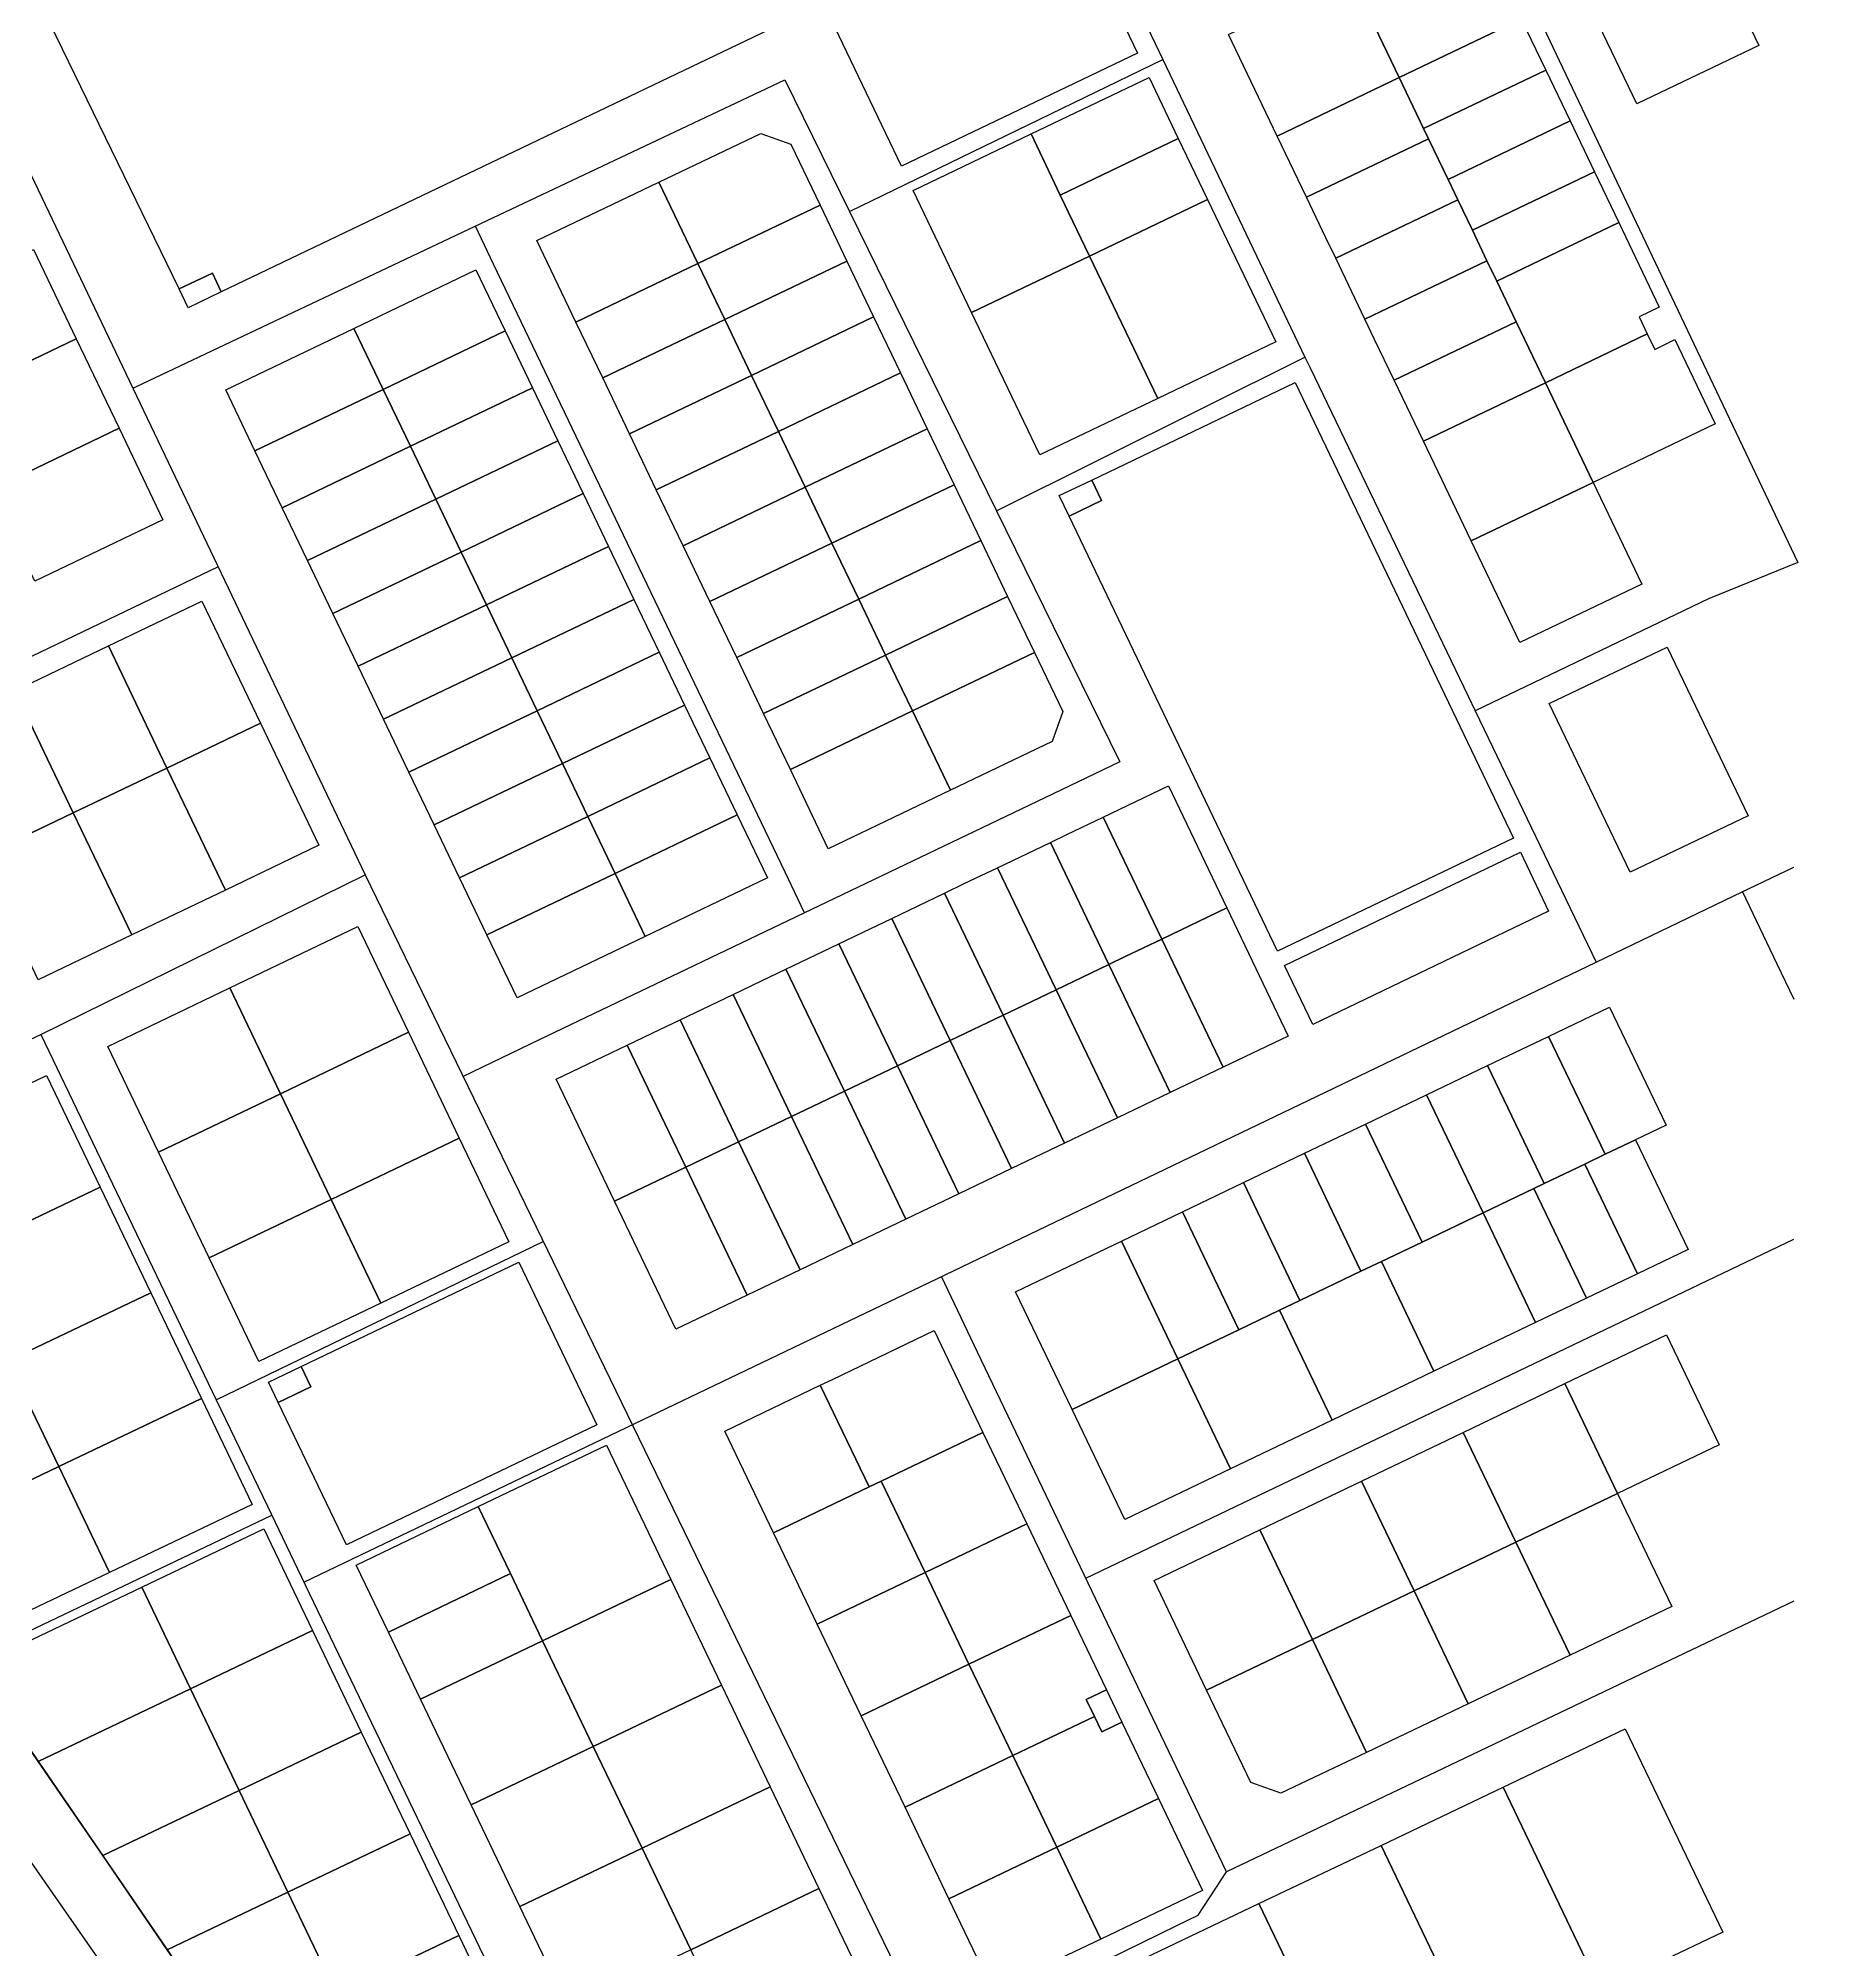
# Model space of a CAD drawing. Header units: metres. Extents: x -686 to 1359326, y 0 to 5497342.
# Drawn here: x 680423.7 to 680817.1, y 2748535.6 to 2748959.4 of the extents above; entities that cross this region are included whole.
import ezdxf
from ezdxf import colors
from ezdxf.entities.mleader import LeaderData, LeaderLine
from ezdxf.math import Vec2, Vec3

# ---------------------------------------------------------------- set-up
doc = ezdxf.new("R2010")
doc.units = ezdxf.units.M
doc.header["$LTSCALE"] = 5
for name, color, linetype in [('00_XREF_MON_EIT SUPPORT', 7, 'Continuous'), ('00_XREF_MON_SHRUBS', 7, 'Continuous'), ('00_XREF_MON_URBAN CONTEXT', 7, 'Continuous'), ('XREF_MON_EIT SUPPORT$0$L-Límite Parcela', 5, 'Continuous'), ('XREF_MON_URBAN CONTEXT$0$Parcel', 7, 'Continuous'), ('XREF_MON_URBAN CONTEXT$0$Streets', 7, 'Continuous'), ('XREF_MON_URBAN CONTEXT$0$XREF_MON_EIT SUPPORT', 7, 'Continuous')]:
    doc.layers.add(name, color=color, linetype=linetype)
doc.layers.add('XREF_MON_SFT_SHRUBS$0$00-Signage', color=7, linetype='Continuous', lineweight=0)
doc.styles.add('XREF_MON_SFT_SHRUBS$0$TER-200', font='ARIALN.TTF', dxfattribs={"height": 1})

# ---------------------------------------------------------------- blocks, each defined once
blk = doc.blocks.new('XREF_MON_EIT SUPPORT')
at = {"layer": 'XREF_MON_EIT SUPPORT$0$L-Límite Parcela'}
blk.add_lwpolyline([(680527.41, 2748488.29), (680499.75, 2748475.09), (680492.42, 2748477.06), (680361.42, 2748668.36), (680348.65, 2748687.01), (680350.33, 2748693.3)], dxfattribs=at)
blk = doc.blocks.new('XREF_MON_URBAN CONTEXT')
at = {"layer": 'XREF_MON_URBAN CONTEXT$0$Parcel'}
for points in [[(680464.27, 2748903.13), (680462.36, 2748907.26), (680454.95, 2748903.83), (680426.41, 2748962.61), (680620.3, 2749055.51), (680650.55, 2748992.38), (680464.27, 2748903.13)], [(680667.38, 2748956.09), (680615.07, 2748931.03), (680600.38, 2748961.69), (680652.69, 2748986.75), (680667.38, 2748956.09)], [(680805.17, 2748957.8), (680778.11, 2748944.83), (680766.88, 2748968.28), (680793.94, 2748981.24), (680805.17, 2748957.8)], [(680752.49, 2748963.6), (680725.43, 2748950.64), (680720.03, 2748961.91), (680747.09, 2748974.88), (680752.49, 2748963.6)], [(680720.03, 2748961.91), (680725.43, 2748950.64), (680698.38, 2748937.68), (680687.58, 2748960.22), (680714.63, 2748973.19), (680720.03, 2748961.91)], [(680757.89, 2748952.33), (680730.84, 2748939.37), (680725.43, 2748950.64), (680752.49, 2748963.6), (680757.89, 2748952.33)], [(680763.29, 2748941.06), (680736.24, 2748928.09), (680731.92, 2748937.11), (680730.84, 2748939.37), (680757.89, 2748952.33), (680763.29, 2748941.06)], [(680676.45, 2748937.15), (680650.3, 2748924.62), (680643.82, 2748938.15), (680669.97, 2748950.68), (680676.45, 2748937.15)], [(680730.84, 2748939.37), (680731.92, 2748937.11), (680704.86, 2748924.15), (680698.38, 2748937.68), (680725.43, 2748950.64), (680730.84, 2748939.37)], [(680768.69, 2748929.78), (680741.64, 2748916.82), (680738.4, 2748923.58), (680736.24, 2748928.09), (680763.29, 2748941.06), (680768.69, 2748929.78)], [(680597.04, 2748922.39), (680569.98, 2748909.42), (680561.34, 2748927.46), (680583.89, 2748938.26), (680590.56, 2748935.91), (680597.04, 2748922.39)], [(680650.3, 2748924.62), (680656.78, 2748911.09), (680630.63, 2748898.56), (680617.67, 2748925.62), (680643.82, 2748938.15), (680650.3, 2748924.62)], [(680682.93, 2748923.62), (680656.78, 2748911.09), (680650.3, 2748924.62), (680676.45, 2748937.15), (680682.93, 2748923.62)], [(680736.24, 2748928.09), (680738.4, 2748923.58), (680711.34, 2748910.62), (680709.18, 2748915.13), (680704.86, 2748924.15), (680731.92, 2748937.11), (680736.24, 2748928.09)], [(680569.98, 2748909.42), (680542.93, 2748896.46), (680534.29, 2748914.5), (680561.34, 2748927.46), (680569.98, 2748909.42)], [(680774.09, 2748918.51), (680747.04, 2748905.55), (680744.88, 2748910.06), (680741.64, 2748916.82), (680768.69, 2748929.78), (680774.09, 2748918.51)], [(680602.98, 2748909.99), (680575.92, 2748897.02), (680569.98, 2748909.42), (680597.04, 2748922.39), (680602.98, 2748909.99)], [(680671.91, 2748879.53), (680656.78, 2748911.09), (680682.93, 2748923.62), (680698.06, 2748892.06), (680671.91, 2748879.53)], [(680741.64, 2748916.82), (680744.88, 2748910.06), (680717.82, 2748897.09), (680711.34, 2748910.62), (680738.4, 2748923.58), (680741.64, 2748916.82)], [(680783.08, 2748899.76), (680778.6, 2748897.61), (680780.42, 2748893.82), (680757.84, 2748883), (680751.36, 2748896.53), (680747.04, 2748905.55), (680774.09, 2748918.51), (680783.08, 2748899.76)], [(680432.16, 2748892.73), (680403.76, 2748879.12), (680394.25, 2748898.96), (680422.66, 2748912.57), (680432.16, 2748892.73)], [(680608.92, 2748897.59), (680581.86, 2748884.62), (680575.92, 2748897.02), (680602.98, 2748909.99), (680608.92, 2748897.59)], [(680671.91, 2748879.53), (680645.75, 2748867), (680630.63, 2748898.56), (680656.78, 2748911.09), (680671.91, 2748879.53)], [(680747.04, 2748905.55), (680751.36, 2748896.53), (680724.3, 2748883.57), (680719.98, 2748892.59), (680717.82, 2748897.09), (680744.88, 2748910.06), (680747.04, 2748905.55)], [(680464.27, 2748903.13), (680456.98, 2748899.64), (680454.95, 2748903.83), (680462.36, 2748907.26), (680464.27, 2748903.13)], [(680527.24, 2748894.49), (680500.18, 2748881.53), (680493.7, 2748895.05), (680520.76, 2748908.02), (680527.24, 2748894.49)], [(680575.92, 2748897.02), (680548.87, 2748884.06), (680542.93, 2748896.46), (680569.98, 2748909.42), (680575.92, 2748897.02)], [(680581.86, 2748884.62), (680554.81, 2748871.66), (680548.87, 2748884.06), (680575.92, 2748897.02), (680581.86, 2748884.62)], [(680614.86, 2748885.19), (680587.81, 2748872.22), (680581.86, 2748884.62), (680608.92, 2748897.59), (680614.86, 2748885.19)], [(680441.67, 2748872.89), (680413.26, 2748859.28), (680403.76, 2748879.12), (680432.16, 2748892.73), (680441.67, 2748872.89)], [(680500.18, 2748881.53), (680471.78, 2748867.91), (680465.3, 2748881.44), (680493.7, 2748895.05), (680500.18, 2748881.53)], [(680533.29, 2748881.86), (680506.23, 2748868.9), (680500.18, 2748881.53), (680527.24, 2748894.49), (680533.29, 2748881.86)], [(680757.84, 2748883), (680730.79, 2748870.04), (680724.3, 2748883.57), (680751.36, 2748896.53), (680757.84, 2748883)], [(680786.52, 2748892.57), (680795.48, 2748873.87), (680768.43, 2748860.91), (680757.84, 2748883), (680780.42, 2748893.82), (680782.06, 2748890.4), (680786.52, 2748892.57)], [(680587.81, 2748872.22), (680560.75, 2748859.26), (680554.81, 2748871.66), (680581.86, 2748884.62), (680587.81, 2748872.22)], [(680620.8, 2748872.79), (680593.75, 2748859.82), (680587.81, 2748872.22), (680614.86, 2748885.19), (680620.8, 2748872.79)], [(680506.23, 2748868.9), (680477.83, 2748855.29), (680471.78, 2748867.91), (680500.18, 2748881.53), (680506.23, 2748868.9)], [(680538.91, 2748870.14), (680511.85, 2748857.18), (680506.23, 2748868.9), (680533.29, 2748881.86), (680538.91, 2748870.14)], [(680652.25, 2748853.44), (680659.46, 2748856.89), (680657.3, 2748861.41), (680702.38, 2748883.04), (680750.77, 2748782.04), (680698.47, 2748756.98), (680652.25, 2748853.44)], [(680768.43, 2748860.91), (680741.37, 2748847.95), (680730.79, 2748870.04), (680757.84, 2748883), (680768.43, 2748860.91)], [(680422.98, 2748838.99), (680413.26, 2748859.28), (680441.67, 2748872.89), (680451.39, 2748852.6), (680422.98, 2748838.99)], [(680593.75, 2748859.82), (680566.69, 2748846.86), (680560.75, 2748859.26), (680587.81, 2748872.22), (680593.75, 2748859.82)], [(680626.74, 2748860.39), (680599.69, 2748847.42), (680593.75, 2748859.82), (680620.8, 2748872.79), (680626.74, 2748860.39)], [(680511.85, 2748857.18), (680483.44, 2748843.57), (680477.83, 2748855.29), (680506.23, 2748868.9), (680511.85, 2748857.18)], [(680544.52, 2748858.42), (680517.47, 2748845.45), (680511.85, 2748857.18), (680538.91, 2748870.14), (680544.52, 2748858.42)], [(680599.69, 2748847.42), (680572.63, 2748834.46), (680566.69, 2748846.86), (680593.75, 2748859.82), (680599.69, 2748847.42)], [(680632.68, 2748847.99), (680605.63, 2748835.02), (680599.69, 2748847.42), (680626.74, 2748860.39), (680632.68, 2748847.99)], [(680652.25, 2748853.44), (680650.08, 2748857.96), (680657.3, 2748861.41), (680659.46, 2748856.89), (680652.25, 2748853.44)], [(680779.23, 2748838.36), (680752.18, 2748825.4), (680741.37, 2748847.95), (680768.43, 2748860.91), (680779.23, 2748838.36)], [(680517.47, 2748845.45), (680489.06, 2748831.84), (680483.44, 2748843.57), (680511.85, 2748857.18), (680517.47, 2748845.45)], [(680550.14, 2748846.69), (680523.09, 2748833.73), (680517.47, 2748845.45), (680544.52, 2748858.42), (680550.14, 2748846.69)], [(680555.76, 2748834.97), (680528.7, 2748822), (680523.09, 2748833.73), (680550.14, 2748846.69), (680555.76, 2748834.97)], [(680605.63, 2748835.02), (680578.58, 2748822.06), (680572.63, 2748834.46), (680599.69, 2748847.42), (680605.63, 2748835.02)], [(680638.63, 2748835.59), (680611.57, 2748822.62), (680605.63, 2748835.02), (680632.68, 2748847.99), (680638.63, 2748835.59)], [(680523.09, 2748833.73), (680494.68, 2748820.12), (680489.06, 2748831.84), (680517.47, 2748845.45), (680523.09, 2748833.73)], [(680473, 2748807.51), (680452.25, 2748797.57), (680439.29, 2748824.63), (680460.03, 2748834.57), (680473, 2748807.51)], [(680528.7, 2748822), (680500.3, 2748808.39), (680494.68, 2748820.12), (680523.09, 2748833.73), (680528.7, 2748822)], [(680561.38, 2748823.24), (680534.32, 2748810.28), (680528.7, 2748822), (680555.76, 2748834.97), (680561.38, 2748823.24)], [(680611.57, 2748822.62), (680584.52, 2748809.66), (680578.58, 2748822.06), (680605.63, 2748835.02), (680611.57, 2748822.62)], [(680644.57, 2748823.19), (680617.51, 2748810.22), (680611.57, 2748822.62), (680638.63, 2748835.59), (680644.57, 2748823.19)], [(680452.25, 2748797.57), (680431.51, 2748787.64), (680418.55, 2748814.69), (680439.29, 2748824.63), (680452.25, 2748797.57)], [(680534.32, 2748810.28), (680505.91, 2748796.67), (680500.3, 2748808.39), (680528.7, 2748822), (680534.32, 2748810.28)], [(680566.99, 2748811.52), (680539.94, 2748798.56), (680534.32, 2748810.28), (680561.38, 2748823.24), (680566.99, 2748811.52)], [(680617.51, 2748810.22), (680590.46, 2748797.26), (680584.52, 2748809.66), (680611.57, 2748822.62), (680617.51, 2748810.22)], [(680625.94, 2748792.64), (680617.51, 2748810.22), (680644.57, 2748823.19), (680650.83, 2748810.11), (680648.48, 2748803.44), (680625.94, 2748792.64)], [(680802.74, 2748786.98), (680776.59, 2748774.45), (680758.66, 2748811.87), (680784.81, 2748824.4), (680802.74, 2748786.98)], [(680431.51, 2748787.64), (680410.77, 2748777.7), (680397.81, 2748804.75), (680418.55, 2748814.69), (680431.51, 2748787.64)], [(680539.94, 2748798.56), (680511.53, 2748784.95), (680505.91, 2748796.67), (680534.32, 2748810.28), (680539.94, 2748798.56)], [(680572.61, 2748799.8), (680545.55, 2748786.83), (680539.94, 2748798.56), (680566.99, 2748811.52), (680572.61, 2748799.8)], [(680625.94, 2748792.64), (680598.88, 2748779.67), (680590.46, 2748797.26), (680617.51, 2748810.22), (680625.94, 2748792.64)], [(680465.22, 2748770.52), (680452.25, 2748797.57), (680473, 2748807.51), (680485.96, 2748780.46), (680465.22, 2748770.52)], [(680578.66, 2748787.17), (680551.6, 2748774.21), (680545.55, 2748786.83), (680572.61, 2748799.8), (680578.66, 2748787.17)], [(680465.22, 2748770.52), (680444.48, 2748760.58), (680431.51, 2748787.64), (680452.25, 2748797.57), (680465.22, 2748770.52)], [(680545.55, 2748786.83), (680517.15, 2748773.22), (680511.53, 2748784.95), (680539.94, 2748798.56), (680545.55, 2748786.83)], [(680687.22, 2748766.56), (680672.79, 2748759.64), (680659.83, 2748786.7), (680674.26, 2748793.61), (680687.22, 2748766.56)], [(680444.48, 2748760.58), (680423.73, 2748750.64), (680410.77, 2748777.7), (680431.51, 2748787.64), (680444.48, 2748760.58)], [(680551.6, 2748774.21), (680523.2, 2748760.6), (680517.15, 2748773.22), (680545.55, 2748786.83), (680551.6, 2748774.21)], [(680558.3, 2748760.23), (680551.6, 2748774.21), (680578.66, 2748787.17), (680585.36, 2748773.19), (680558.3, 2748760.23)], [(680672.79, 2748759.64), (680664.68, 2748755.76), (680661.07, 2748754.03), (680648.11, 2748781.08), (680651.72, 2748782.81), (680659.83, 2748786.7), (680672.79, 2748759.64)], [(680661.07, 2748754.03), (680649.35, 2748748.41), (680636.38, 2748775.46), (680648.11, 2748781.08), (680661.07, 2748754.03)], [(680758.55, 2748765.8), (680706.25, 2748740.74), (680699.98, 2748753.82), (680752.29, 2748778.88), (680758.55, 2748765.8)], [(680558.3, 2748760.23), (680529.89, 2748746.62), (680523.2, 2748760.6), (680551.6, 2748774.21), (680558.3, 2748760.23)], [(680649.35, 2748748.41), (680642.13, 2748744.95), (680637.62, 2748742.79), (680624.66, 2748769.85), (680629.17, 2748772.01), (680636.38, 2748775.46), (680649.35, 2748748.41)], [(680637.62, 2748742.79), (680625.9, 2748737.18), (680612.94, 2748764.23), (680624.66, 2748769.85), (680637.62, 2748742.79)], [(680686.41, 2748731.24), (680672.79, 2748759.64), (680687.22, 2748766.56), (680700.83, 2748738.15), (680686.41, 2748731.24)], [(680505.84, 2748738.97), (680477.43, 2748725.36), (680466.19, 2748748.81), (680494.6, 2748762.42), (680505.84, 2748738.97)], [(680625.9, 2748737.18), (680619.59, 2748734.15), (680614.18, 2748731.56), (680601.21, 2748758.61), (680606.62, 2748761.21), (680612.94, 2748764.23), (680625.9, 2748737.18)], [(680614.18, 2748731.56), (680602.45, 2748725.94), (680589.49, 2748753), (680601.21, 2748758.61), (680614.18, 2748731.56)], [(680686.41, 2748731.24), (680674.68, 2748725.62), (680661.07, 2748754.03), (680664.68, 2748755.76), (680672.79, 2748759.64), (680686.41, 2748731.24)], [(680602.45, 2748725.94), (680597.04, 2748723.35), (680590.73, 2748720.32), (680577.77, 2748747.38), (680584.08, 2748750.4), (680589.49, 2748753), (680602.45, 2748725.94)], [(680674.68, 2748725.62), (680662.96, 2748720), (680649.35, 2748748.41), (680661.07, 2748754.03), (680674.68, 2748725.62)], [(680477.43, 2748725.36), (680450.37, 2748712.4), (680439.14, 2748735.85), (680466.19, 2748748.81), (680477.43, 2748725.36)], [(680590.73, 2748720.32), (680579, 2748714.71), (680566.04, 2748741.76), (680577.77, 2748747.38), (680590.73, 2748720.32)], [(680662.96, 2748720), (680651.23, 2748714.38), (680637.62, 2748742.79), (680642.13, 2748744.95), (680649.35, 2748748.41), (680662.96, 2748720)], [(680784.59, 2748718.4), (680777.83, 2748715.16), (680771.06, 2748711.92), (680758.53, 2748738.07), (680772.06, 2748744.55), (680784.59, 2748718.4)], [(680579, 2748714.71), (680574.5, 2748712.55), (680567.28, 2748709.09), (680554.32, 2748736.14), (680561.53, 2748739.6), (680566.04, 2748741.76), (680579, 2748714.71)], [(680651.23, 2748714.38), (680639.51, 2748708.77), (680625.9, 2748737.18), (680637.62, 2748742.79), (680651.23, 2748714.38)], [(680517.07, 2748715.53), (680488.66, 2748701.91), (680477.43, 2748725.36), (680505.84, 2748738.97), (680517.07, 2748715.53)], [(680567.28, 2748709.09), (680551.5, 2748701.53), (680538.54, 2748728.58), (680554.32, 2748736.14), (680567.28, 2748709.09)], [(680639.51, 2748708.77), (680627.79, 2748703.15), (680614.18, 2748731.56), (680619.59, 2748734.15), (680625.9, 2748737.18), (680639.51, 2748708.77)], [(680771.06, 2748711.92), (680766.55, 2748709.76), (680757.54, 2748705.44), (680745, 2748731.59), (680758.53, 2748738.07), (680771.06, 2748711.92)], [(680437.46, 2748704.64), (680401.36, 2748687.41), (680389.54, 2748712.08), (680425.61, 2748729.37), (680437.46, 2748704.64)], [(680627.79, 2748703.15), (680616.06, 2748697.53), (680602.45, 2748725.94), (680614.18, 2748731.56), (680627.79, 2748703.15)], [(680757.54, 2748705.44), (680755.28, 2748704.36), (680744.01, 2748698.96), (680731.48, 2748725.11), (680745, 2748731.59), (680757.54, 2748705.44)], [(680488.66, 2748701.91), (680461.61, 2748688.95), (680450.37, 2748712.4), (680477.43, 2748725.36), (680488.66, 2748701.91)], [(680616.06, 2748697.53), (680610.65, 2748694.94), (680604.34, 2748691.92), (680590.73, 2748720.32), (680597.04, 2748723.35), (680602.45, 2748725.94), (680616.06, 2748697.53)], [(680744.01, 2748698.96), (680730.48, 2748692.48), (680717.95, 2748718.63), (680731.48, 2748725.11), (680744.01, 2748698.96)], [(680604.34, 2748691.92), (680592.62, 2748686.3), (680579, 2748714.71), (680590.73, 2748720.32), (680604.34, 2748691.92)], [(680499.68, 2748678.92), (680488.66, 2748701.91), (680517.07, 2748715.53), (680528.09, 2748692.53), (680499.68, 2748678.92)], [(680592.62, 2748686.3), (680580.89, 2748680.68), (680567.28, 2748709.09), (680574.5, 2748712.55), (680579, 2748714.71), (680592.62, 2748686.3)], [(680730.48, 2748692.48), (680721.46, 2748688.16), (680716.95, 2748685.99), (680704.42, 2748712.15), (680717.95, 2748718.63), (680730.48, 2748692.48)], [(680789.49, 2748690.81), (680778.22, 2748685.41), (680766.55, 2748709.76), (680771.06, 2748711.92), (680777.83, 2748715.16), (680789.49, 2748690.81)], [(680716.95, 2748685.99), (680703.43, 2748679.51), (680690.9, 2748705.67), (680704.42, 2748712.15), (680716.95, 2748685.99)], [(680580.89, 2748680.68), (680565.11, 2748673.12), (680551.5, 2748701.53), (680567.28, 2748709.09), (680580.89, 2748680.68)], [(680778.22, 2748685.41), (680766.95, 2748680.01), (680755.28, 2748704.36), (680757.54, 2748705.44), (680766.55, 2748709.76), (680778.22, 2748685.41)], [(680448.69, 2748681.19), (680417.1, 2748666.12), (680412.59, 2748663.97), (680401.36, 2748687.41), (680437.46, 2748704.64), (680448.69, 2748681.19)], [(680703.43, 2748679.51), (680698.92, 2748677.35), (680689.9, 2748673.03), (680677.37, 2748699.18), (680690.9, 2748705.67), (680703.43, 2748679.51)], [(680766.95, 2748680.01), (680755.67, 2748674.61), (680744.01, 2748698.96), (680755.28, 2748704.36), (680766.95, 2748680.01)], [(680499.68, 2748678.92), (680472.63, 2748665.95), (680461.61, 2748688.95), (680488.66, 2748701.91), (680499.68, 2748678.92)], [(680689.9, 2748673.03), (680676.37, 2748666.55), (680663.84, 2748692.7), (680677.37, 2748699.18), (680689.9, 2748673.03)], [(680755.67, 2748674.61), (680733.13, 2748663.81), (680721.46, 2748688.16), (680730.48, 2748692.48), (680744.01, 2748698.96), (680755.67, 2748674.61)], [(680676.37, 2748666.55), (680652.92, 2748655.32), (680640.39, 2748681.47), (680663.84, 2748692.7), (680676.37, 2748666.55)], [(680476.96, 2748656.9), (680484.18, 2748660.36), (680482.01, 2748664.88), (680530.25, 2748688.02), (680547.53, 2748651.95), (680492.07, 2748625.37), (680476.96, 2748656.9)], [(680733.13, 2748663.81), (680710.58, 2748653), (680698.92, 2748677.35), (680703.43, 2748679.51), (680716.95, 2748685.99), (680721.46, 2748688.16), (680733.13, 2748663.81)], [(680459.93, 2748657.75), (680428.34, 2748642.67), (680417.1, 2748666.12), (680448.69, 2748681.19), (680459.93, 2748657.75)], [(680710.58, 2748653), (680688.04, 2748642.2), (680676.37, 2748666.55), (680689.9, 2748673.03), (680698.92, 2748677.35), (680710.58, 2748653)], [(680633.16, 2748650.28), (680610.61, 2748639.48), (680607.91, 2748638.18), (680597.1, 2748660.73), (680599.81, 2748662.02), (680622.36, 2748672.83), (680633.16, 2748650.28)], [(680796.37, 2748647.53), (680773.82, 2748636.73), (680762.16, 2748661.08), (680784.7, 2748671.88), (680796.37, 2748647.53)], [(680428.34, 2748642.67), (680391.16, 2748624.93), (680376.29, 2748646.64), (680412.59, 2748663.97), (680417.1, 2748666.12), (680428.34, 2748642.67)], [(680476.96, 2748656.9), (680474.8, 2748661.42), (680482.01, 2748664.88), (680484.18, 2748660.36), (680476.96, 2748656.9)], [(680688.04, 2748642.2), (680664.59, 2748630.97), (680652.92, 2748655.32), (680676.37, 2748666.55), (680688.04, 2748642.2)], [(680607.91, 2748638.18), (680586.72, 2748628.03), (680575.91, 2748650.57), (680597.1, 2748660.73), (680607.91, 2748638.18)], [(680773.82, 2748636.73), (680751.28, 2748625.93), (680739.61, 2748650.28), (680762.16, 2748661.08), (680773.82, 2748636.73)], [(680439.57, 2748619.22), (680428.34, 2748642.67), (680459.93, 2748657.75), (680471.16, 2748634.3), (680439.57, 2748619.22)], [(680563.95, 2748617.68), (680535.54, 2748604.07), (680528.42, 2748618.95), (680521.29, 2748633.83), (680549.69, 2748647.44), (680563.95, 2748617.68)], [(680642.88, 2748629.99), (680620.34, 2748619.18), (680610.61, 2748639.48), (680633.16, 2748650.28), (680642.88, 2748629.99)], [(680751.28, 2748625.93), (680728.73, 2748615.13), (680717.06, 2748639.48), (680739.61, 2748650.28), (680751.28, 2748625.93)], [(680439.57, 2748619.22), (680406.03, 2748603.22), (680391.16, 2748624.93), (680428.34, 2748642.67), (680439.57, 2748619.22)], [(680620.34, 2748619.18), (680596.44, 2748607.73), (680586.72, 2748628.03), (680607.91, 2748638.18), (680610.61, 2748639.48), (680620.34, 2748619.18)], [(680728.73, 2748615.13), (680706.19, 2748604.32), (680694.52, 2748628.67), (680717.06, 2748639.48), (680728.73, 2748615.13)], [(680785.85, 2748611.63), (680763.29, 2748600.86), (680751.28, 2748625.93), (680773.82, 2748636.73), (680785.85, 2748611.63)], [(680528.42, 2748618.95), (680501.36, 2748605.98), (680494.23, 2748620.86), (680521.29, 2748633.83), (680528.42, 2748618.95)], [(680652.6, 2748609.7), (680630.06, 2748598.89), (680620.34, 2748619.18), (680642.88, 2748629.99), (680652.6, 2748609.7)], [(680484.56, 2748606.34), (680457.48, 2748593.42), (680446.68, 2748615.97), (680473.75, 2748628.89), (680484.56, 2748606.34)], [(680706.19, 2748604.32), (680682.74, 2748593.09), (680671.07, 2748617.44), (680694.52, 2748628.67), (680706.19, 2748604.32)], [(680763.29, 2748600.86), (680740.73, 2748590.09), (680728.73, 2748615.13), (680751.28, 2748625.93), (680763.29, 2748600.86)], [(680535.54, 2748604.07), (680508.49, 2748591.1), (680501.36, 2748605.98), (680528.42, 2748618.95), (680535.54, 2748604.07)], [(680575.2, 2748594.2), (680546.77, 2748580.63), (680535.54, 2748604.07), (680563.95, 2748617.68), (680575.2, 2748594.2)], [(680630.06, 2748598.89), (680606.16, 2748587.44), (680596.44, 2748607.73), (680620.34, 2748619.18), (680630.06, 2748598.89)], [(680457.48, 2748593.42), (680423.76, 2748577.33), (680409.46, 2748598.2), (680446.68, 2748615.97), (680457.48, 2748593.42)], [(680740.73, 2748590.09), (680718.16, 2748579.32), (680706.19, 2748604.32), (680728.73, 2748615.13), (680740.73, 2748590.09)], [(680660.51, 2748593.19), (680656.03, 2748591.05), (680657.85, 2748587.26), (680639.78, 2748578.6), (680630.06, 2748598.89), (680652.6, 2748609.7), (680660.51, 2748593.19)], [(680495.36, 2748583.8), (680468.28, 2748570.87), (680457.48, 2748593.42), (680484.56, 2748606.34), (680495.36, 2748583.8)], [(680546.77, 2748580.63), (680519.7, 2748567.71), (680508.49, 2748591.1), (680535.54, 2748604.07), (680546.77, 2748580.63)], [(680718.16, 2748579.32), (680699.21, 2748570.28), (680692.54, 2748572.63), (680682.74, 2748593.09), (680706.19, 2748604.32), (680718.16, 2748579.32)], [(680639.78, 2748578.6), (680615.88, 2748567.15), (680606.16, 2748587.44), (680630.06, 2748598.89), (680639.78, 2748578.6)], [(680468.28, 2748570.87), (680438.05, 2748556.45), (680423.76, 2748577.33), (680457.48, 2748593.42), (680468.28, 2748570.87)], [(680586, 2748571.65), (680557.58, 2748558.09), (680546.77, 2748580.63), (680575.2, 2748594.2), (680586, 2748571.65)], [(680663.95, 2748586.01), (680659.49, 2748583.84), (680657.85, 2748587.26), (680656.03, 2748591.05), (680660.51, 2748593.19), (680663.95, 2748586.01)], [(680506.16, 2748561.25), (680479.09, 2748548.33), (680468.28, 2748570.87), (680495.36, 2748583.8), (680506.16, 2748561.25)], [(680663.95, 2748586.01), (680672.05, 2748569.11), (680649.5, 2748558.31), (680639.78, 2748578.6), (680657.85, 2748587.26), (680659.49, 2748583.84), (680663.95, 2748586.01)], [(680797.15, 2748539.45), (680770.07, 2748526.53), (680748.47, 2748571.62), (680775.54, 2748584.54), (680797.15, 2748539.45)], [(680557.58, 2748558.09), (680530.5, 2748545.16), (680519.7, 2748567.71), (680546.77, 2748580.63), (680557.58, 2748558.09)], [(680649.5, 2748558.31), (680625.6, 2748546.86), (680615.88, 2748567.15), (680639.78, 2748578.6), (680649.5, 2748558.31)], [(680479.09, 2748548.33), (680452.35, 2748535.57), (680438.05, 2748556.45), (680468.28, 2748570.87), (680479.09, 2748548.33)], [(680596.81, 2748549.11), (680568.38, 2748535.54), (680557.58, 2748558.09), (680586, 2748571.65), (680596.81, 2748549.11)], [(680770.07, 2748526.53), (680743, 2748513.61), (680721.39, 2748558.7), (680748.47, 2748571.62), (680770.07, 2748526.53)], [(680659.27, 2748537.92), (680649.5, 2748558.31), (680672.05, 2748569.11), (680681.83, 2748548.69), (680659.27, 2748537.92)], [(680516.96, 2748538.7), (680489.89, 2748525.78), (680479.09, 2748548.33), (680506.16, 2748561.25), (680516.96, 2748538.7)], [(680568.38, 2748535.54), (680541.3, 2748522.62), (680530.5, 2748545.16), (680557.58, 2748558.09), (680568.38, 2748535.54)], [(680659.27, 2748537.92), (680635.36, 2748526.51), (680625.6, 2748546.86), (680649.5, 2748558.31), (680659.27, 2748537.92)], [(680743, 2748513.61), (680715.92, 2748500.69), (680694.32, 2748545.78), (680721.39, 2748558.7), (680743, 2748513.61)], [(680489.89, 2748525.78), (680471.18, 2748516.86), (680468.6, 2748520.63), (680464.52, 2748517.8), (680452.35, 2748535.57), (680479.09, 2748548.33), (680489.89, 2748525.78)], [(680579.18, 2748512.99), (680568.38, 2748535.54), (680596.81, 2748549.11), (680607.61, 2748526.56), (680579.18, 2748512.99)], [(680715.92, 2748500.69), (680688.85, 2748487.77), (680667.24, 2748532.86), (680694.32, 2748545.78), (680715.92, 2748500.69)], [(680527.77, 2748516.16), (680480.94, 2748493.81), (680469.02, 2748511.22), (680473.12, 2748514.03), (680471.18, 2748516.86), (680489.89, 2748525.78), (680516.96, 2748538.7), (680527.77, 2748516.16)]]:
    blk.add_lwpolyline(points, close=True, dxfattribs=at)
at = {"layer": 'XREF_MON_URBAN CONTEXT$0$Streets'}
for p, q in [((680603.54, 2748921), (680673.01, 2748954.69)), ((680603.54, 2748921), (680673.01, 2748954.69)), ((680636.14, 2748854.6), (680704.51, 2748888.7)), ((680636.14, 2748854.6), (680704.51, 2748888.7)), ((680463.63, 2748842.21), (680321.69, 2748774.05)), ((680463.63, 2748842.21), (680321.69, 2748774.05)), ((680463.21, 2748657.52), (680535.7, 2748692.63)), ((680463.21, 2748657.52), (680535.7, 2748692.63)), ((680655.98, 2748617.93), (680812.89, 2748693.1)), ((680655.98, 2748617.93), (680812.89, 2748693.1)), ((680482.65, 2748617.06), (680556, 2748652.21)), ((680482.65, 2748617.06), (680556, 2748652.21)), ((680395.26, 2748593.62), (680475.52, 2748631.9)), ((680395.26, 2748593.62), (680475.52, 2748631.9))]:
    blk.add_line(p, q, dxfattribs=at)
for points in [[(680292.74, 2749200.18), (680496.24, 2748773.9), (680618.72, 2748521.66), (680654.7, 2748450.83)], [(680292.74, 2749200.18), (680496.24, 2748773.9), (680618.72, 2748521.66), (680654.7, 2748450.83)], [(680731.09, 2749017.22), (680794.26, 2748884.17), (680813.76, 2748843.11)], [(680731.09, 2749017.22), (680794.26, 2748884.17), (680813.76, 2748843.11)], [(680659.28, 2748983.45), (680673.01, 2748954.69), (680704.51, 2748888.7), (680705.66, 2748886.29), (680740.7, 2748813.52), (680742.26, 2748810.26), (680769.09, 2748754.55)], [(680659.28, 2748983.45), (680673.01, 2748954.69), (680704.51, 2748888.7), (680705.66, 2748886.29), (680740.7, 2748813.52), (680742.26, 2748810.26), (680769.09, 2748754.55)], [(680444.72, 2748881.83), (680445.51, 2748882.2), (680519.21, 2748917.07), (680589.21, 2748950.19), (680603.54, 2748921), (680636.14, 2748854.6), (680663.39, 2748799.11), (680663.48, 2748798.93), (680648.58, 2748791.8), (680534.79, 2748737.28), (680517.95, 2748729.21)], [(680444.72, 2748881.83), (680445.51, 2748882.2), (680519.21, 2748917.07), (680589.21, 2748950.19), (680603.54, 2748921), (680636.14, 2748854.6), (680663.39, 2748799.11), (680663.48, 2748798.93), (680648.58, 2748791.8), (680534.79, 2748737.28), (680517.95, 2748729.21)], [(680593.61, 2748765.46), (680589.29, 2748774.48), (680524.69, 2748909.3), (680520.64, 2748917.75)], [(680593.61, 2748765.46), (680589.29, 2748774.48), (680524.69, 2748909.3), (680520.64, 2748917.75)], [(680813.76, 2748843.11), (680793.96, 2748835.05), (680749.8, 2748813.88), (680742.26, 2748810.26)], [(680813.76, 2748843.11), (680793.96, 2748835.05), (680749.8, 2748813.88), (680742.26, 2748810.26)], [(680556, 2748652.21), (680622.94, 2748684.35), (680769.09, 2748754.55), (680799.62, 2748769.22), (680812.89, 2748775.59)], [(680556, 2748652.21), (680622.94, 2748684.35), (680769.09, 2748754.55), (680799.62, 2748769.22), (680812.89, 2748775.59)], [(680481.18, 2748470.13), (680395.68, 2748593.02), (680338, 2748675.91), (680336.52, 2748678.49), (680335.51, 2748681.29), (680335, 2748684.22), (680335, 2748687.2), (680335.52, 2748690.13), (680336.54, 2748692.93), (680338.03, 2748695.51), (680339.94, 2748697.79), (680342.22, 2748699.71), (680344.79, 2748701.2), (680360.14, 2748708.4), (680424.33, 2748738.5), (680496.24, 2748773.9)], [(680481.18, 2748470.13), (680395.68, 2748593.02), (680338, 2748675.91), (680336.52, 2748678.49), (680335.51, 2748681.29), (680335, 2748684.22), (680335, 2748687.2), (680335.52, 2748690.13), (680336.54, 2748692.93), (680338.03, 2748695.51), (680339.94, 2748697.79), (680342.22, 2748699.71), (680344.79, 2748701.2), (680360.14, 2748708.4), (680424.33, 2748738.5), (680496.24, 2748773.9)], [(680801.5, 2748770.12), (680809.14, 2748754.19), (680812.89, 2748746.36)], [(680801.5, 2748770.12), (680809.14, 2748754.19), (680812.89, 2748746.36)], [(680424.33, 2748738.5), (680463.21, 2748657.52), (680474.55, 2748633.92), (680482.94, 2748616.44), (680545.48, 2748486.23)], [(680424.33, 2748738.5), (680463.21, 2748657.52), (680474.55, 2748633.92), (680482.94, 2748616.44), (680545.48, 2748486.23)], [(680687.17, 2748552.84), (680676, 2748576.15), (680631.95, 2748668.08), (680623.93, 2748684.82)], [(680687.17, 2748552.84), (680676, 2748576.15), (680631.95, 2748668.08), (680623.93, 2748684.82)], [(680812.89, 2748612.84), (680704.35, 2748561.04), (680687.17, 2748552.84)], [(680812.89, 2748612.84), (680704.35, 2748561.04), (680687.17, 2748552.84)], [(680622.34, 2748514.52), (680676.11, 2748540.94), (680680.83, 2748543.26), (680687.17, 2748552.84)], [(680622.34, 2748514.52), (680676.11, 2748540.94), (680680.83, 2748543.26), (680687.17, 2748552.84)]]:
    blk.add_lwpolyline(points, dxfattribs=at)
at = {"layer": 'XREF_MON_URBAN CONTEXT$0$XREF_MON_EIT SUPPORT'}
blk.add_blockref('XREF_MON_EIT SUPPORT', (0, 0), dxfattribs=at)
blk = doc.blocks.new('XREF_MON_SFT_SHRUBS')
at = {"layer": 'XREF_MON_SFT_SHRUBS$0$00-Signage'}
ml = blk.add_multileader_mtext('Standard', dxfattribs=at)
ml.set_content('56-STI', color=256, style='XREF_MON_SFT_SHRUBS$0$TER-200')
ml.set_leader_properties(color=256)
ml.build(insert=Vec2(0, 0))
ml.multileader.update_dxf_attribs({"text_left_attachment_type": 2, "dogleg_length": 0.15, "arrow_head_size": 0.05})
ctx = ml.context
ctx.base_point, ctx.char_height, ctx.arrow_head_size, ctx.landing_gap_size, ctx.plane_origin, ctx.plane_x_axis, ctx.plane_y_axis = Vec3(1359324.78, 5497340.86), 0.5, 0.05, 0.09, Vec3(1359310.26, 5497335.53), Vec3(0.901863, 0.432023), Vec3(-0.432023, 0.901863)
ctx.left_attachment = 2
notes = []
notes.append((ctx, [(0, (0, 0, 0), (0, 0), (1, 0), 1, [])]))
ctx.mtext.insert, ctx.mtext.text_direction, ctx.mtext.rotation, ctx.mtext.width, ctx.mtext.defined_height, ctx.mtext.flow_direction = Vec3(1359324.75, 5497341.13), Vec3(0.901863, 0.432023), 0.446734, 0.5536, 0.155, 5
for ctx, leaders in notes:
    for number, flags, end, landing, length, lines in leaders:
        leader = LeaderData()
        leader.index, (leader.has_last_leader_line, leader.has_dogleg_vector, leader.attachment_direction) = number, flags
        leader.last_leader_point, leader.dogleg_vector, leader.dogleg_length = Vec3(end), Vec3(landing), length
        for number, points, colour, breaks in lines:
            line = LeaderLine()
            line.index, line.vertices, line.color, line.breaks = number, Vec3.list(points), colors.encode_raw_color(colour), breaks
            leader.lines.append(line)
        ctx.leaders.append(leader)

msp = doc.modelspace()

# ---------------------------------------------------------------- block references
at = {"layer": '00_XREF_MON_EIT SUPPORT'}
msp.add_blockref('XREF_MON_EIT SUPPORT', (0, 0), dxfattribs=at)
at = {"layer": '00_XREF_MON_SHRUBS'}
msp.add_blockref('XREF_MON_SFT_SHRUBS', (0, 0), dxfattribs=at)
at = {"layer": '00_XREF_MON_URBAN CONTEXT'}
msp.add_blockref('XREF_MON_URBAN CONTEXT', (0, 0), dxfattribs=at)

doc.saveas('drawing.dxf')
